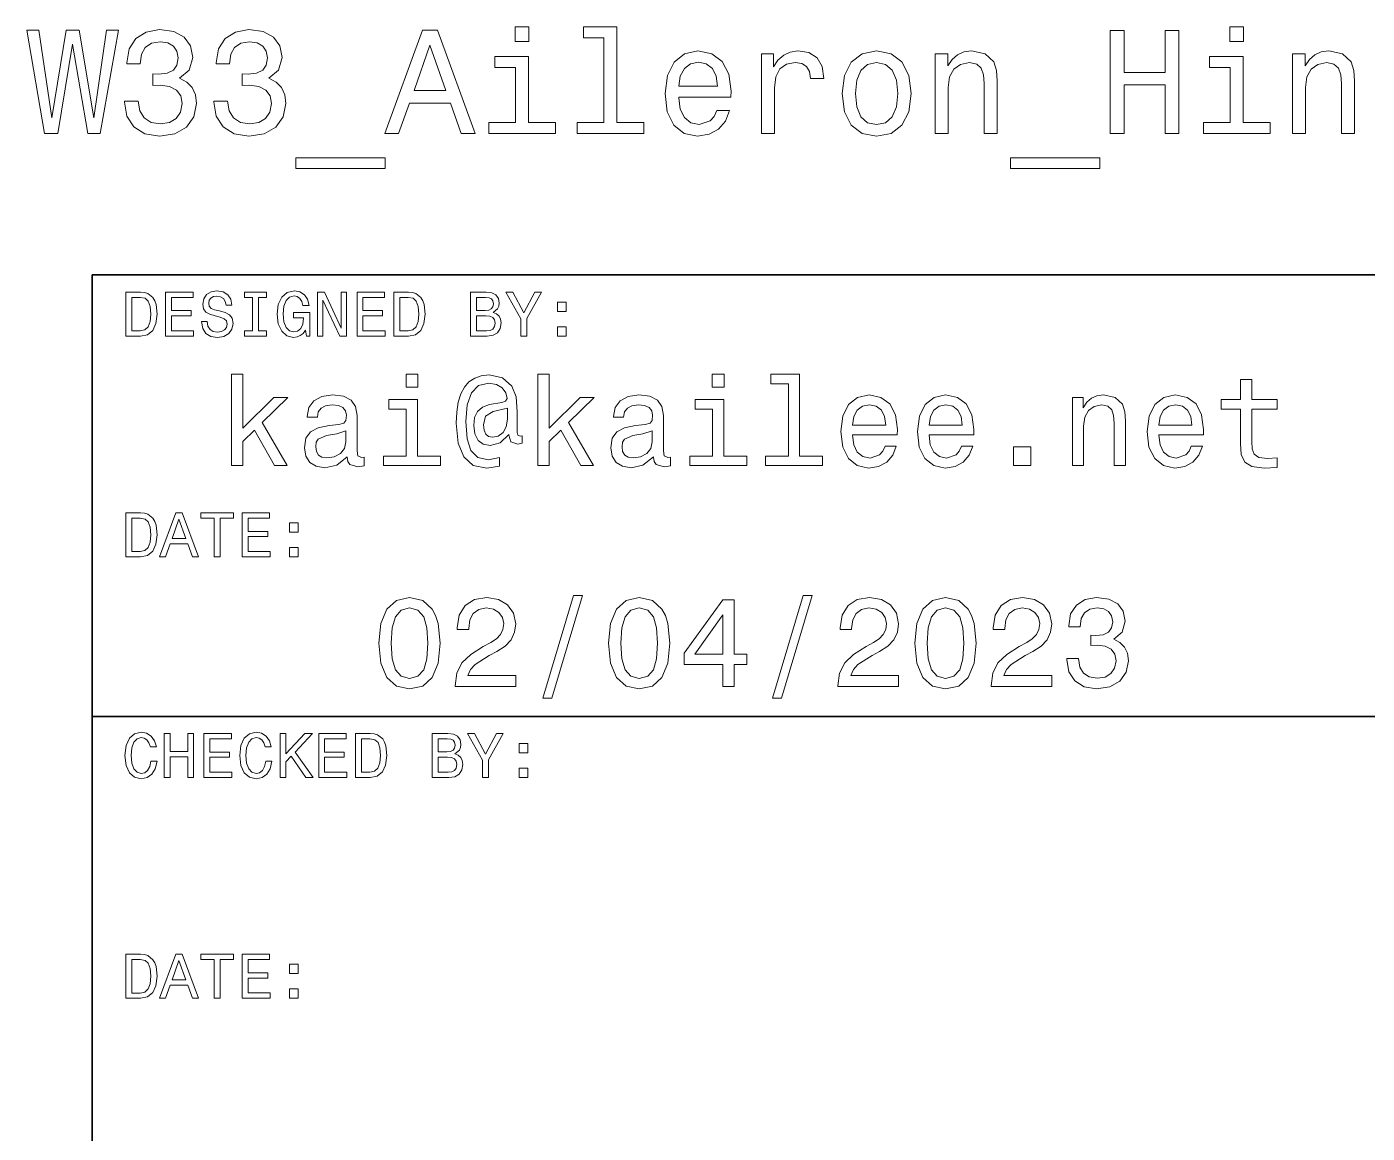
# Model space of a CAD drawing. Extents: x 0 to 1000, y 0 to 400.
# Drawn here: x 787.78 to 833.33, y 50.83 to 88.43 of the extents above; entities that cross this region are included whole.
import ezdxf

# ---------------------------------------------------------------- set-up
doc = ezdxf.new("R2010")
doc.units = 0

msp = doc.modelspace()

# ---------------------------------------------------------------- linework, layer by layer
at = {"color": 7, "lineweight": 35}
for p, q in [((790, 20), (790, 80)), ((790, 80), (980, 80)), ((790, 65), (835, 65))]:
    msp.add_line(p, q, dxfattribs=at)
at = {"color": 7, "lineweight": 13}
for points in [[(804.846741, 88.43367), (804.377747, 88.43367), (804.377747, 87.929344), (804.846741, 87.929344)], [(807.393555, 88.060471), (807.393555, 85.185829), (806.480713, 85.185829), (806.480713, 84.81263), (808.745178, 84.81263), (808.745178, 85.185829), (807.837402, 85.185829), (807.837402, 88.43367), (806.697632, 88.43367), (806.697632, 88.060471)], [(829.134888, 88.43367), (828.665894, 88.43367), (828.665894, 87.929344), (829.134888, 87.929344)], [(788.38562, 84.81263), (788.829468, 84.81263), (789.33374, 87.848656), (789.85321, 84.81263), (790.276855, 84.81263), (790.892151, 88.317673), (790.488647, 88.317673), (790.054932, 85.337128), (789.555664, 88.317673), (789.116882, 88.317673), (788.627747, 85.337128), (788.19397, 88.317673), (787.780457, 88.317673)], [(791.103943, 85.912056), (791.103943, 85.876747), (791.184631, 85.392601), (791.421692, 85.029488), (791.794861, 84.797501), (792.289124, 84.711761), (792.813599, 84.797501), (793.20697, 85.019402), (793.459106, 85.372429), (793.549927, 85.826317), (793.509583, 86.123871), (793.398621, 86.365944), (793.217041, 86.552544), (792.974976, 86.688713), (793.302795, 86.961044), (793.418762, 87.39476), (793.34314, 87.788132), (793.126282, 88.085686), (792.773254, 88.272285), (792.289124, 88.337845), (791.835205, 88.257156), (791.487244, 88.035255), (791.260254, 87.682228), (791.184631, 87.213203), (791.184631, 87.177902), (791.633484, 87.177902), (791.673828, 87.500671), (791.804932, 87.732658), (792.016785, 87.873871), (792.314331, 87.924301), (792.576538, 87.883957), (792.768188, 87.778046), (792.884216, 87.606575), (792.929565, 87.374588), (792.884216, 87.127472), (792.763184, 86.961044), (792.551331, 86.860184), (792.263855, 86.829918), (792.0672, 86.834961), (792.0672, 86.436546), (792.314331, 86.446632), (792.632019, 86.401245), (792.86908, 86.280212), (793.010254, 86.083527), (793.06073, 85.826317), (793.005249, 85.533813), (792.859009, 85.316956), (792.627014, 85.180786), (792.319336, 85.135399), (792.001648, 85.185829), (791.769653, 85.337128), (791.623413, 85.579201), (791.567932, 85.912056)], [(794.139954, 85.912056), (794.139954, 85.876747), (794.220642, 85.392601), (794.457703, 85.029488), (794.830872, 84.797501), (795.325134, 84.711761), (795.849609, 84.797501), (796.242981, 85.019402), (796.495178, 85.372429), (796.585938, 85.826317), (796.545593, 86.123871), (796.434631, 86.365944), (796.253052, 86.552544), (796.010986, 86.688713), (796.338806, 86.961044), (796.454834, 87.39476), (796.37915, 87.788132), (796.162292, 88.085686), (795.809265, 88.272285), (795.325134, 88.337845), (794.871216, 88.257156), (794.523254, 88.035255), (794.296326, 87.682228), (794.220642, 87.213203), (794.220642, 87.177902), (794.669495, 87.177902), (794.709839, 87.500671), (794.841003, 87.732658), (795.052795, 87.873871), (795.350342, 87.924301), (795.61261, 87.883957), (795.80426, 87.778046), (795.920227, 87.606575), (795.965637, 87.374588), (795.920227, 87.127472), (795.799194, 86.961044), (795.587402, 86.860184), (795.299927, 86.829918), (795.10321, 86.834961), (795.10321, 86.436546), (795.350342, 86.446632), (795.668091, 86.401245), (795.90509, 86.280212), (796.046326, 86.083527), (796.096741, 85.826317), (796.04126, 85.533813), (795.89502, 85.316956), (795.663025, 85.180786), (795.355408, 85.135399), (795.037659, 85.185829), (794.805664, 85.337128), (794.659424, 85.579201), (794.603943, 85.912056)], [(799.949768, 84.81263), (800.413757, 84.81263), (800.781921, 85.841446), (802.178894, 85.841446), (802.546997, 84.81263), (803.021118, 84.81263), (801.740112, 88.317673), (801.225708, 88.317673)], [(824.601074, 84.81263), (825.070068, 84.81263), (825.070068, 86.456718), (826.472107, 86.456718), (826.472107, 84.81263), (826.936096, 84.81263), (826.936096, 88.31263), (826.472107, 88.31263), (826.472107, 86.885399), (825.070068, 86.885399), (825.070068, 88.31263), (824.601074, 88.31263)], [(800.943298, 86.270126), (801.48291, 87.813347), (802.022522, 86.270126)], [(809.935364, 86.038132), (811.710571, 86.038132), (811.715637, 86.244904), (811.634949, 86.824875), (811.413025, 87.258598), (811.059998, 87.520844), (810.591003, 87.616661), (810.132019, 87.5158), (809.778992, 87.233376), (809.552063, 86.774445), (809.471375, 86.169258), (809.546997, 85.548943), (809.773987, 85.095047), (810.121948, 84.81263), (810.575867, 84.716812), (810.969238, 84.782372), (811.291992, 84.953842), (811.528992, 85.226173), (811.665161, 85.589287), (811.22644, 85.589287), (811.13562, 85.387558), (811.004517, 85.236259), (810.631348, 85.115227), (810.343872, 85.1707), (810.127014, 85.347214), (809.985779, 85.634674), (809.935364, 86.023003)], [(812.749451, 84.81263), (813.193298, 84.81263), (813.193298, 86.360901), (813.238647, 86.7341), (813.374817, 87.001389), (813.596741, 87.162773), (813.894287, 87.218246), (814.116211, 87.182945), (814.282593, 87.082085), (814.383484, 86.910614), (814.418762, 86.678627), (814.867615, 86.678627), (814.807129, 87.087128), (814.640686, 87.379631), (814.363281, 87.556145), (813.985046, 87.616661), (813.727844, 87.576317), (813.505981, 87.475456), (813.309265, 87.303986), (813.152954, 87.071999), (813.152954, 87.520844), (812.749451, 87.520844)], [(815.487976, 86.164215), (815.568665, 85.548943), (815.800659, 85.095047), (816.168762, 84.81263), (816.663025, 84.716812), (817.152222, 84.81263), (817.520386, 85.090004), (817.75238, 85.5439), (817.838074, 86.164215), (817.75238, 86.779488), (817.520386, 87.238419), (817.152222, 87.5158), (816.663025, 87.616661), (816.168762, 87.5158), (815.800659, 87.233376), (815.568665, 86.779488)], [(818.65509, 84.81263), (819.098877, 84.81263), (819.098877, 86.37603), (819.144287, 86.7341), (819.290527, 86.996346), (819.517456, 87.15773), (819.820068, 87.218246), (820.062134, 87.167816), (820.21344, 87.031647), (820.289124, 86.804703), (820.314331, 86.502113), (820.314331, 84.81263), (820.758118, 84.81263), (820.758118, 86.592888), (820.737915, 86.950958), (820.647156, 87.248512), (820.349609, 87.520844), (819.88562, 87.616661), (819.628418, 87.58136), (819.41156, 87.485542), (819.224976, 87.324158), (819.078735, 87.1073), (819.078735, 87.520844), (818.65509, 87.520844)], [(830.799194, 84.81263), (831.242981, 84.81263), (831.242981, 86.37603), (831.288391, 86.7341), (831.434631, 86.996346), (831.66156, 87.15773), (831.964172, 87.218246), (832.206238, 87.167816), (832.357544, 87.031647), (832.433167, 86.804703), (832.458374, 86.502113), (832.458374, 84.81263), (832.902222, 84.81263), (832.902222, 86.592888), (832.882019, 86.950958), (832.79126, 87.248512), (832.493713, 87.520844), (832.029724, 87.616661), (831.772522, 87.58136), (831.555664, 87.485542), (831.36908, 87.324158), (831.222839, 87.1073), (831.222839, 87.520844), (830.799194, 87.520844)], [(804.831604, 85.185829), (804.831604, 87.430061), (803.691833, 87.430061), (803.691833, 87.051826), (804.387817, 87.051826), (804.387817, 85.185829), (803.480042, 85.185829), (803.480042, 84.81263), (805.749451, 84.81263), (805.749451, 85.185829)], [(809.935364, 86.411331), (809.990845, 86.759315), (810.127014, 87.016518), (810.33374, 87.172859), (810.606079, 87.228333), (810.873413, 87.172859), (811.080139, 87.016518), (811.206238, 86.759315), (811.251648, 86.411331)], [(815.941833, 86.169258), (815.987244, 86.623146), (816.128418, 86.950958), (816.355408, 87.152687), (816.663025, 87.223289), (816.965637, 87.152687), (817.192566, 86.956001), (817.33374, 86.623146), (817.384216, 86.169258), (817.33374, 85.710327), (817.192566, 85.377472), (816.965637, 85.175743), (816.663025, 85.110184), (816.355408, 85.175743), (816.128418, 85.377472), (815.987244, 85.710327)], [(829.119812, 85.185829), (829.119812, 87.430061), (827.980042, 87.430061), (827.980042, 87.051826), (828.675964, 87.051826), (828.675964, 85.185829), (827.768188, 85.185829), (827.768188, 84.81263), (830.037659, 84.81263), (830.037659, 85.185829)], [(796.928894, 83.975456), (796.928894, 83.622429), (799.964905, 83.622429), (799.964905, 83.975456)], [(821.217041, 83.975456), (821.217041, 83.622429), (824.253052, 83.622429), (824.253052, 83.975456)], [(791.648438, 79.418587), (791.149109, 79.418587), (791.149109, 77.918587), (791.648438, 77.918587), (791.884033, 77.966141), (792.059082, 78.110947), (792.167175, 78.346542), (792.206055, 78.668587), (792.171448, 78.997116), (792.128235, 79.126801), (792.067749, 79.230545), (791.892639, 79.371033), (791.778076, 79.405617)], [(792.497864, 77.918587), (793.448853, 77.918587), (793.448853, 78.100143), (792.696716, 78.100143), (792.696716, 78.60807), (793.366699, 78.60807), (793.366699, 78.78746), (792.696716, 78.78746), (792.696716, 79.23703), (793.43158, 79.23703), (793.43158, 79.418587), (792.497864, 79.418587)], [(793.911377, 78.413544), (793.714722, 78.413544), (793.757935, 78.184441), (793.865967, 78.015846), (794.03241, 77.914261), (794.257202, 77.877518), (794.479797, 77.912102), (794.64624, 78.007202), (794.752136, 78.156342), (794.791077, 78.353027), (794.758667, 78.530258), (794.667847, 78.644814), (794.520874, 78.720459), (794.324219, 78.776657), (794.15564, 78.817719), (794.04541, 78.865273), (793.982727, 78.934441), (793.963257, 79.042503), (793.982727, 79.139771), (794.038879, 79.213257), (794.125366, 79.26297), (794.244263, 79.280258), (794.365295, 79.258644), (794.460388, 79.200287), (794.523071, 79.103027), (794.553345, 78.971184), (794.75, 78.971184), (794.75, 78.975502), (794.715393, 79.178673), (794.613831, 79.329971), (794.453918, 79.425072), (794.237732, 79.457489), (794.043213, 79.425072), (793.891907, 79.33429), (793.794678, 79.193802), (793.760071, 79.012245), (793.788208, 78.850143), (793.8703, 78.739914), (794, 78.666428), (794.177246, 78.610229), (794.352295, 78.560516), (794.484131, 78.51297), (794.564148, 78.443802), (794.592224, 78.331413), (794.566284, 78.216858), (794.499268, 78.130402), (794.397705, 78.07637), (794.265869, 78.059074), (794.118896, 78.082855), (794.00647, 78.152016), (793.935181, 78.264404)], [(795.45459, 78.100143), (795.177979, 78.100143), (795.177979, 77.918587), (795.930115, 77.918587), (795.930115, 78.100143), (795.653442, 78.100143), (795.653442, 79.23703), (795.930115, 79.23703), (795.930115, 79.418587), (795.177979, 79.418587), (795.177979, 79.23703), (795.45459, 79.23703)], [(797.250732, 78.119598), (797.287476, 77.918587), (797.395508, 77.918587), (797.395508, 78.729103), (796.848694, 78.729103), (796.848694, 78.545387), (797.185852, 78.545387), (797.185852, 78.532417), (797.159912, 78.333572), (797.090759, 78.1866), (796.984863, 78.093658), (796.853027, 78.0634), (796.706055, 78.102303), (796.591492, 78.219017), (796.518005, 78.411385), (796.492065, 78.675072), (796.515869, 78.9366), (796.589355, 79.12896), (796.706055, 79.245674), (796.863831, 79.286743), (796.971924, 79.265129), (797.060547, 79.204613), (797.125366, 79.103027), (797.162109, 78.966858), (797.376099, 78.966858), (797.319885, 79.174347), (797.213989, 79.329971), (797.064819, 79.425072), (796.876831, 79.459656), (796.630432, 79.405617), (796.444519, 79.247841), (796.325623, 78.999275), (796.284607, 78.668587), (796.325623, 78.335732), (796.444519, 78.087173), (796.619568, 77.92939), (796.840088, 77.877518), (796.963257, 77.894814), (797.073486, 77.938042), (797.168579, 78.013687)], [(797.663574, 77.918587), (797.842957, 77.918587), (797.842957, 79.148415), (798.417847, 77.918587), (798.649109, 77.918587), (798.649109, 79.418587), (798.46759, 79.418587), (798.46759, 78.188759), (797.899109, 79.418587), (797.663574, 79.418587)], [(799.003601, 77.918587), (799.95459, 77.918587), (799.95459, 78.100143), (799.202454, 78.100143), (799.202454, 78.60807), (799.872498, 78.60807), (799.872498, 78.78746), (799.202454, 78.78746), (799.202454, 79.23703), (799.937317, 79.23703), (799.937317, 79.418587), (799.003601, 79.418587)], [(800.75647, 79.418587), (800.257202, 79.418587), (800.257202, 77.918587), (800.75647, 77.918587), (800.992065, 77.966141), (801.167175, 78.110947), (801.275208, 78.346542), (801.314148, 78.668587), (801.279541, 78.997116), (801.236328, 79.126801), (801.175781, 79.230545), (801.000732, 79.371033), (800.886169, 79.405617)], [(803.631104, 78.729103), (803.78241, 78.854469), (803.82135, 78.938759), (803.83429, 79.042503), (803.806213, 79.204613), (803.721924, 79.321327), (803.585754, 79.392647), (803.395508, 79.418587), (802.861694, 79.418587), (802.861694, 77.918587), (803.425781, 77.918587), (803.626831, 77.948845), (803.77594, 78.03746), (803.868896, 78.177956), (803.901306, 78.368156), (803.881836, 78.495674), (803.829956, 78.601585), (803.745667, 78.67939)], [(804.774475, 77.918587), (804.774475, 78.525932), (805.267273, 79.420746), (805.04248, 79.420746), (804.672913, 78.709656), (804.299011, 79.420746), (804.059082, 79.420746), (804.573486, 78.51297), (804.573486, 77.918587)], [(791.633301, 79.239189), (791.797546, 79.206772), (791.909912, 79.107346), (791.976929, 78.930115), (791.998535, 78.668587), (791.974792, 78.415703), (791.907776, 78.238472), (791.793213, 78.132561), (791.633301, 78.097984), (791.350159, 78.097984), (791.350159, 79.239189)], [(800.741333, 79.239189), (800.90564, 79.206772), (801.018005, 79.107346), (801.085022, 78.930115), (801.106628, 78.668587), (801.082825, 78.415703), (801.015869, 78.238472), (800.901306, 78.132561), (800.741333, 78.097984), (800.458191, 78.097984), (800.458191, 79.239189)], [(803.354492, 78.796112), (803.060547, 78.796112), (803.060547, 79.239189), (803.371765, 79.239189), (803.488464, 79.226227), (803.570618, 79.187317), (803.6203, 79.120316), (803.637634, 79.020889), (803.618164, 78.921471), (803.566284, 78.852303), (803.477661, 78.809074)], [(805.814148, 78.757202), (806.112366, 78.757202), (806.112366, 79.079247), (805.814148, 79.079247)], [(803.402039, 78.097984), (803.060547, 78.097984), (803.060547, 78.614555), (803.382568, 78.614555), (803.518738, 78.599426), (803.615967, 78.554031), (803.674377, 78.476227), (803.693787, 78.363831), (803.674377, 78.244957), (803.6203, 78.162827), (803.529541, 78.113113)], [(805.814148, 77.918587), (806.112366, 77.918587), (806.112366, 78.240631), (805.814148, 78.240631)], [(794.742065, 73.520172), (795.122498, 73.520172), (795.122498, 74.337173), (795.520203, 74.721901), (796.203186, 73.520172), (796.631165, 73.520172), (795.779541, 74.985588), (796.652771, 75.841499), (796.172913, 75.841499), (795.122498, 74.795387), (795.122498, 76.623917), (794.742065, 76.623917)], [(801.070618, 76.623917), (800.668579, 76.623917), (800.668579, 76.191643), (801.070618, 76.191643)], [(804.619629, 74.285301), (804.619629, 74.536026), (804.550415, 74.523056), (804.468323, 74.553314), (804.442383, 74.644089), (804.442383, 75.353027), (804.407776, 75.854469), (804.26947, 76.226227), (803.945251, 76.502884), (803.491394, 76.602303), (803.227661, 76.57637), (803.002869, 76.498558), (802.80835, 76.368874), (802.652771, 76.187317), (802.531738, 75.958214), (802.445251, 75.677231), (802.393372, 75.340057), (802.376099, 74.959656), (802.436584, 74.289627), (802.631165, 73.814117), (802.955322, 73.528816), (803.417908, 73.438042), (803.841492, 73.507202), (803.841492, 73.792503), (803.469727, 73.723343), (803.110962, 73.796829), (802.87323, 74.034584), (802.74353, 74.4366), (802.704651, 75.020172), (802.747864, 75.590775), (802.894836, 75.997116), (803.132568, 76.243515), (803.478394, 76.325645), (803.742065, 76.278099), (803.936584, 76.165703), (804.057678, 75.997116), (804.100891, 75.802589), (804.053345, 75.707489), (803.923645, 75.664261), (803.5, 75.599426), (803.266602, 75.504318), (803.098022, 75.357346), (802.998596, 75.154175), (802.968323, 74.886169), (803.007202, 74.596542), (803.115295, 74.380402), (803.292542, 74.246399), (803.52594, 74.203171), (803.867432, 74.293945), (804.157104, 74.579247), (804.157104, 74.553314), (804.226257, 74.324203), (804.463989, 74.255043)], [(805.151306, 73.520172), (805.531738, 73.520172), (805.531738, 74.337173), (805.929382, 74.721901), (806.612427, 73.520172), (807.040344, 73.520172), (806.188782, 74.985588), (807.061951, 75.841499), (806.582153, 75.841499), (805.531738, 74.795387), (805.531738, 76.623917), (805.151306, 76.623917)], [(811.479858, 76.623917), (811.07782, 76.623917), (811.07782, 76.191643), (811.479858, 76.191643)], [(813.662842, 76.304031), (813.662842, 73.840057), (812.880432, 73.840057), (812.880432, 73.520172), (814.82135, 73.520172), (814.82135, 73.840057), (814.043213, 73.840057), (814.043213, 76.623917), (813.066284, 76.623917), (813.066284, 76.304031)], [(829.030273, 75.439484), (829.030273, 74.276657), (829.056213, 73.900574), (829.177246, 73.641212), (829.419312, 73.489914), (829.829956, 73.438042), (830.279541, 73.459656), (830.279541, 73.788185), (829.95105, 73.762245), (829.652771, 73.796829), (829.492798, 73.9049), (829.423645, 74.086456), (829.410706, 74.341499), (829.410706, 75.439484), (830.279541, 75.439484), (830.279541, 75.763687), (829.410706, 75.763687), (829.410706, 76.44236), (829.030273, 76.44236), (829.030273, 75.763687), (828.37323, 75.763687), (828.37323, 75.439484)], [(798.671509, 73.822769), (798.671509, 73.809799), (798.693115, 73.662827), (798.757935, 73.559074), (799.030273, 73.476944), (799.242065, 73.511528), (799.242065, 73.805473), (799.151306, 73.792503), (799.030273, 73.848701), (799.008667, 74.021614), (799.008667, 75.223343), (798.956787, 75.530258), (798.805481, 75.746399), (798.541809, 75.876083), (798.170044, 75.92363), (797.806946, 75.871758), (797.53894, 75.724785), (797.3703, 75.495674), (797.314148, 75.193085), (797.314148, 75.167145), (797.65564, 75.167145), (797.685913, 75.348701), (797.781006, 75.478386), (797.936584, 75.556198), (798.157043, 75.586456), (798.368896, 75.564842), (798.520203, 75.5), (798.610962, 75.387604), (798.641235, 75.231987), (798.623962, 75.05043), (798.554749, 74.959656), (798.381836, 74.916428), (798.057678, 74.881844), (797.685913, 74.804031), (797.42218, 74.665703), (797.266602, 74.44957), (797.219055, 74.129684), (797.262268, 73.844383), (797.39624, 73.632561), (797.612427, 73.498558), (797.910706, 73.451012), (798.312683, 73.541786)], [(801.057678, 73.840057), (801.057678, 75.763687), (800.080688, 75.763687), (800.080688, 75.439484), (800.677246, 75.439484), (800.677246, 73.840057), (799.89917, 73.840057), (799.89917, 73.520172), (801.844421, 73.520172), (801.844421, 73.840057)], [(809.080688, 73.822769), (809.080688, 73.809799), (809.102295, 73.662827), (809.167175, 73.559074), (809.439514, 73.476944), (809.651306, 73.511528), (809.651306, 73.805473), (809.560547, 73.792503), (809.439514, 73.848701), (809.417908, 74.021614), (809.417908, 75.223343), (809.366028, 75.530258), (809.214722, 75.746399), (808.95105, 75.876083), (808.579285, 75.92363), (808.216125, 75.871758), (807.94812, 75.724785), (807.779541, 75.495674), (807.723328, 75.193085), (807.723328, 75.167145), (808.06488, 75.167145), (808.095093, 75.348701), (808.190186, 75.478386), (808.345825, 75.556198), (808.566284, 75.586456), (808.778137, 75.564842), (808.929382, 75.5), (809.020203, 75.387604), (809.050415, 75.231987), (809.033142, 75.05043), (808.963989, 74.959656), (808.791077, 74.916428), (808.466858, 74.881844), (808.095093, 74.804031), (807.831421, 74.665703), (807.675781, 74.44957), (807.628235, 74.129684), (807.671509, 73.844383), (807.805481, 73.632561), (808.021606, 73.498558), (808.319885, 73.451012), (808.721924, 73.541786)], [(811.466858, 73.840057), (811.466858, 75.763687), (810.489929, 75.763687), (810.489929, 75.439484), (811.086487, 75.439484), (811.086487, 73.840057), (810.30835, 73.840057), (810.30835, 73.520172), (812.253601, 73.520172), (812.253601, 73.840057)], [(815.841492, 74.570602), (817.363098, 74.570602), (817.367432, 74.747841), (817.298279, 75.244957), (817.108093, 75.616714), (816.805481, 75.841499), (816.403442, 75.92363), (816.010132, 75.837173), (815.70752, 75.5951), (815.513, 75.201729), (815.443848, 74.682999), (815.508667, 74.151299), (815.703186, 73.762245), (816.001465, 73.520172), (816.390503, 73.438042), (816.727661, 73.494232), (817.004333, 73.641212), (817.20752, 73.874641), (817.324219, 74.185875), (816.94812, 74.185875), (816.870361, 74.01297), (816.757935, 73.883286), (816.438049, 73.779541), (816.19165, 73.827087), (816.005798, 73.978386), (815.884766, 74.224785), (815.841492, 74.557632)], [(818.443848, 74.570602), (819.965454, 74.570602), (819.969727, 74.747841), (819.900574, 75.244957), (819.710388, 75.616714), (819.407776, 75.841499), (819.005798, 75.92363), (818.612427, 75.837173), (818.309814, 75.5951), (818.115295, 75.201729), (818.046143, 74.682999), (818.110962, 74.151299), (818.305481, 73.762245), (818.60376, 73.520172), (818.992798, 73.438042), (819.329956, 73.494232), (819.606628, 73.641212), (819.809814, 73.874641), (819.926514, 74.185875), (819.550476, 74.185875), (819.472656, 74.01297), (819.360229, 73.883286), (819.040344, 73.779541), (818.793945, 73.827087), (818.608093, 73.978386), (818.487061, 74.224785), (818.443848, 74.557632)], [(823.315552, 73.520172), (823.695984, 73.520172), (823.695984, 74.860229), (823.734863, 75.167145), (823.860229, 75.39193), (824.054749, 75.530258), (824.314148, 75.58213), (824.521606, 75.538902), (824.651306, 75.422188), (824.716187, 75.227661), (824.737793, 74.9683), (824.737793, 73.520172), (825.118164, 73.520172), (825.118164, 75.046112), (825.100891, 75.353027), (825.023071, 75.60807), (824.768005, 75.841499), (824.370361, 75.92363), (824.149902, 75.893372), (823.963989, 75.811241), (823.804077, 75.672913), (823.678711, 75.48703), (823.678711, 75.841499), (823.315552, 75.841499)], [(826.250732, 74.570602), (827.772339, 74.570602), (827.776672, 74.747841), (827.70752, 75.244957), (827.517334, 75.616714), (827.214722, 75.841499), (826.812683, 75.92363), (826.419312, 75.837173), (826.11676, 75.5951), (825.92218, 75.201729), (825.853027, 74.682999), (825.917908, 74.151299), (826.112427, 73.762245), (826.410706, 73.520172), (826.799744, 73.438042), (827.136902, 73.494232), (827.413574, 73.641212), (827.61676, 73.874641), (827.733459, 74.185875), (827.357361, 74.185875), (827.279541, 74.01297), (827.167175, 73.883286), (826.84729, 73.779541), (826.600891, 73.827087), (826.414978, 73.978386), (826.293945, 74.224785), (826.250732, 74.557632)], [(804.118164, 75.102303), (804.074951, 74.83429), (803.966858, 74.644089), (803.802612, 74.527374), (803.608093, 74.492798), (803.47406, 74.514412), (803.378967, 74.592216), (803.318481, 74.721901), (803.301147, 74.903458), (803.374634, 75.201729), (803.625366, 75.357346), (804.118164, 75.478386)], [(815.841492, 74.890488), (815.889038, 75.188759), (816.005798, 75.409218), (816.182983, 75.543228), (816.416443, 75.590775), (816.645569, 75.543228), (816.822754, 75.409218), (816.930847, 75.188759), (816.969727, 74.890488)], [(818.443848, 74.890488), (818.491394, 75.188759), (818.608093, 75.409218), (818.785339, 75.543228), (819.018738, 75.590775), (819.247864, 75.543228), (819.42511, 75.409218), (819.533142, 75.188759), (819.572083, 74.890488)], [(826.250732, 74.890488), (826.298279, 75.188759), (826.414978, 75.409218), (826.592224, 75.543228), (826.825684, 75.590775), (827.054749, 75.543228), (827.231995, 75.409218), (827.340088, 75.188759), (827.378967, 74.890488)], [(798.628235, 74.332855), (798.576355, 74.10807), (798.438049, 73.935158), (798.230591, 73.822769), (797.975525, 73.783859), (797.811279, 73.805473), (797.694519, 73.874641), (797.621033, 73.995674), (797.599426, 74.164261), (797.616699, 74.315559), (797.685913, 74.42363), (797.962524, 74.54467), (798.312683, 74.596542), (798.628235, 74.700287)], [(809.037476, 74.332855), (808.985596, 74.10807), (808.84729, 73.935158), (808.639771, 73.822769), (808.384766, 73.783859), (808.220459, 73.805473), (808.10376, 73.874641), (808.030273, 73.995674), (808.008667, 74.164261), (808.02594, 74.315559), (808.095093, 74.42363), (808.371765, 74.54467), (808.721924, 74.596542), (809.037476, 74.700287)], [(821.309814, 73.520172), (821.906372, 73.520172), (821.906372, 74.164261), (821.309814, 74.164261)], [(791.648438, 71.918587), (791.149109, 71.918587), (791.149109, 70.418587), (791.648438, 70.418587), (791.884033, 70.466141), (792.059082, 70.610947), (792.167175, 70.846542), (792.206055, 71.168587), (792.171448, 71.497116), (792.128235, 71.626801), (792.067749, 71.730545), (791.892639, 71.871033), (791.778076, 71.905617)], [(791.633301, 71.739189), (791.797546, 71.706772), (791.909912, 71.607346), (791.976929, 71.430115), (791.998535, 71.168587), (791.974792, 70.915703), (791.907776, 70.738472), (791.793213, 70.632561), (791.633301, 70.597984), (791.350159, 70.597984), (791.350159, 71.739189)], [(792.294678, 70.418587), (792.49353, 70.418587), (792.651306, 70.859512), (793.25, 70.859512), (793.407776, 70.418587), (793.610962, 70.418587), (793.061951, 71.920746), (792.841492, 71.920746)], [(792.720459, 71.043228), (792.951721, 71.704613), (793.182983, 71.043228)], [(794.153442, 70.418587), (794.352295, 70.418587), (794.352295, 71.73703), (794.806213, 71.73703), (794.806213, 71.918587), (793.697388, 71.918587), (793.697388, 71.73703), (794.153442, 71.73703)], [(795.100159, 70.418587), (796.051147, 70.418587), (796.051147, 70.600143), (795.299011, 70.600143), (795.299011, 71.10807), (795.968994, 71.10807), (795.968994, 71.28746), (795.299011, 71.28746), (795.299011, 71.73703), (796.033875, 71.73703), (796.033875, 71.918587), (795.100159, 71.918587)], [(796.706055, 71.257202), (797.004333, 71.257202), (797.004333, 71.579247), (796.706055, 71.579247)], [(796.706055, 70.418587), (797.004333, 70.418587), (797.004333, 70.740631), (796.706055, 70.740631)], [(799.747803, 67.485588), (799.812683, 66.806915), (800.015869, 66.322769), (800.340027, 66.028816), (800.789612, 65.933716), (801.234863, 66.028816), (801.559082, 66.322769), (801.757935, 66.806915), (801.827087, 67.485588), (801.757935, 68.159943), (801.675781, 68.427956), (801.559082, 68.648415), (801.234863, 68.94236), (800.789612, 69.041786), (800.340027, 68.94236), (800.015869, 68.644089), (799.812683, 68.159943)], [(802.337158, 66.020172), (804.399109, 66.020172), (804.399109, 66.39193), (802.76947, 66.39193), (802.860229, 66.5951), (803.015869, 66.763687), (803.495667, 67.070602), (803.750732, 67.200287), (804.036011, 67.386169), (804.239197, 67.602303), (804.355896, 67.857346), (804.399109, 68.146973), (804.325623, 68.510086), (804.122498, 68.795387), (803.811218, 68.976944), (803.409241, 69.041786), (802.994202, 68.9683), (802.67865, 68.765129), (802.475525, 68.440918), (802.406311, 68.01297), (802.406311, 67.952446), (802.799683, 67.952446), (802.799683, 67.98703), (802.838623, 68.280975), (802.955322, 68.497116), (803.141174, 68.635445), (803.387573, 68.682999), (803.638306, 68.639771), (803.824219, 68.5317), (803.945251, 68.363113), (803.988464, 68.151299), (803.958191, 67.952446), (803.876099, 67.783859), (803.737732, 67.636887), (803.547546, 67.507202), (803.29248, 67.368874), (802.868896, 67.100861), (802.570618, 66.815559), (802.393372, 66.469742), (802.337158, 66.033142)], [(805.319885, 65.618156), (805.618164, 65.618156), (806.664246, 69.102303), (806.361694, 69.102303)], [(807.554749, 67.485588), (807.619568, 66.806915), (807.822754, 66.322769), (808.146973, 66.028816), (808.596558, 65.933716), (809.041809, 66.028816), (809.365967, 66.322769), (809.564819, 66.806915), (809.633972, 67.485588), (809.564819, 68.159943), (809.482727, 68.427956), (809.365967, 68.648415), (809.041809, 68.94236), (808.596558, 69.041786), (808.146973, 68.94236), (807.822754, 68.644089), (807.619568, 68.159943)], [(811.436584, 66.020172), (811.825623, 66.020172), (811.825623, 66.763687), (812.253601, 66.763687), (812.253601, 67.109512), (811.825623, 67.109512), (811.825623, 68.95533), (811.432251, 68.95533), (810.118164, 67.144089), (810.118164, 66.763687), (811.436584, 66.763687)], [(813.12677, 65.618156), (813.425049, 65.618156), (814.471191, 69.102303), (814.168579, 69.102303)], [(815.348694, 66.020172), (817.410645, 66.020172), (817.410645, 66.39193), (815.780945, 66.39193), (815.871765, 66.5951), (816.027344, 66.763687), (816.507202, 67.070602), (816.762268, 67.200287), (817.047546, 67.386169), (817.250732, 67.602303), (817.367432, 67.857346), (817.410645, 68.146973), (817.337158, 68.510086), (817.133972, 68.795387), (816.822754, 68.976944), (816.420715, 69.041786), (816.005737, 68.9683), (815.690186, 68.765129), (815.487, 68.440918), (815.417847, 68.01297), (815.417847, 67.952446), (815.811218, 67.952446), (815.811218, 67.98703), (815.850159, 68.280975), (815.966858, 68.497116), (816.15271, 68.635445), (816.399109, 68.682999), (816.649841, 68.639771), (816.835754, 68.5317), (816.956787, 68.363113), (817, 68.151299), (816.969727, 67.952446), (816.887573, 67.783859), (816.749268, 67.636887), (816.559082, 67.507202), (816.304016, 67.368874), (815.880371, 67.100861), (815.582153, 66.815559), (815.404907, 66.469742), (815.348694, 66.033142)], [(817.963989, 67.485588), (818.028809, 66.806915), (818.231995, 66.322769), (818.556213, 66.028816), (819.005737, 65.933716), (819.450989, 66.028816), (819.775208, 66.322769), (819.97406, 66.806915), (820.043213, 67.485588), (819.97406, 68.159943), (819.891907, 68.427956), (819.775208, 68.648415), (819.450989, 68.94236), (819.005737, 69.041786), (818.556213, 68.94236), (818.231995, 68.644089), (818.028809, 68.159943)], [(820.553284, 66.020172), (822.615295, 66.020172), (822.615295, 66.39193), (820.985596, 66.39193), (821.076355, 66.5951), (821.231995, 66.763687), (821.711792, 67.070602), (821.966858, 67.200287), (822.252136, 67.386169), (822.455322, 67.602303), (822.572021, 67.857346), (822.615295, 68.146973), (822.541809, 68.510086), (822.338623, 68.795387), (822.027344, 68.976944), (821.625366, 69.041786), (821.210388, 68.9683), (820.894775, 68.765129), (820.69165, 68.440918), (820.622498, 68.01297), (820.622498, 67.952446), (821.015869, 67.952446), (821.015869, 67.98703), (821.054749, 68.280975), (821.171448, 68.497116), (821.357361, 68.635445), (821.60376, 68.682999), (821.854431, 68.639771), (822.040344, 68.5317), (822.161377, 68.363113), (822.20459, 68.151299), (822.174316, 67.952446), (822.092224, 67.783859), (821.953857, 67.636887), (821.763672, 67.507202), (821.508667, 67.368874), (821.085022, 67.100861), (820.786743, 66.815559), (820.609497, 66.469742), (820.553284, 66.033142)], [(823.121033, 66.962532), (823.121033, 66.932274), (823.190186, 66.517288), (823.393372, 66.206055), (823.713257, 66.007202), (824.136902, 65.933716), (824.586426, 66.007202), (824.923645, 66.197403), (825.139771, 66.5), (825.21759, 66.889046), (825.182983, 67.144089), (825.087891, 67.351585), (824.932251, 67.511528), (824.724792, 67.628242), (825.005737, 67.861671), (825.105164, 68.233429), (825.040344, 68.570602), (824.854492, 68.825645), (824.55188, 68.985588), (824.136902, 69.041786), (823.747803, 68.972626), (823.449585, 68.782417), (823.255066, 68.479828), (823.190186, 68.077812), (823.190186, 68.047546), (823.574951, 68.047546), (823.609497, 68.324203), (823.721924, 68.523056), (823.903442, 68.644089), (824.158508, 68.687317), (824.383301, 68.65274), (824.547546, 68.561958), (824.646973, 68.414986), (824.685852, 68.216141), (824.646973, 68.004318), (824.543213, 67.861671), (824.361694, 67.775215), (824.115295, 67.749275), (823.946655, 67.753601), (823.946655, 67.412102), (824.158508, 67.420746), (824.430847, 67.381844), (824.633972, 67.278099), (824.755066, 67.109512), (824.798279, 66.889046), (824.750732, 66.638329), (824.625366, 66.452446), (824.426514, 66.335732), (824.162842, 66.296829), (823.890503, 66.340057), (823.69165, 66.469742), (823.566284, 66.677231), (823.518738, 66.962532)], [(800.162842, 67.485588), (800.197388, 68.008644), (800.305481, 68.384727), (800.5, 68.605186), (800.789612, 68.682999), (801.07489, 68.605186), (801.26947, 68.384727), (801.377502, 68.008644), (801.412109, 67.485588), (801.377502, 66.958214), (801.26947, 66.58213), (801.07489, 66.361671), (800.789612, 66.288185), (800.5, 66.361671), (800.305481, 66.58213), (800.197388, 66.958214)], [(807.969727, 67.485588), (808.004333, 68.008644), (808.112366, 68.384727), (808.306885, 68.605186), (808.596558, 68.682999), (808.881836, 68.605186), (809.076355, 68.384727), (809.184448, 68.008644), (809.218994, 67.485588), (809.184448, 66.958214), (809.076355, 66.58213), (808.881836, 66.361671), (808.596558, 66.288185), (808.306885, 66.361671), (808.112366, 66.58213), (808.004333, 66.958214)], [(810.481262, 67.109512), (811.436584, 68.453888), (811.436584, 67.109512)], [(818.378967, 67.485588), (818.413513, 68.008644), (818.521606, 68.384727), (818.716125, 68.605186), (819.005737, 68.682999), (819.291077, 68.605186), (819.485596, 68.384727), (819.593628, 68.008644), (819.628235, 67.485588), (819.593628, 66.958214), (819.485596, 66.58213), (819.291077, 66.361671), (819.005737, 66.288185), (818.716125, 66.361671), (818.521606, 66.58213), (818.413513, 66.958214)], [(792.000732, 63.476223), (791.95752, 63.294666), (791.886169, 63.164986), (791.786743, 63.085014), (791.670044, 63.059078), (791.529541, 63.09798), (791.419312, 63.214695), (791.345825, 63.4049), (791.322021, 63.668587), (791.345825, 63.930115), (791.417175, 64.122475), (791.527405, 64.239189), (791.670044, 64.280258), (791.773804, 64.258644), (791.862366, 64.198128), (791.93158, 64.100861), (791.979126, 63.966858), (792.184448, 63.966858), (792.119568, 64.172188), (792.007202, 64.327812), (791.85376, 64.425072), (791.670044, 64.459656), (791.440918, 64.405617), (791.265869, 64.254318), (791.153442, 64.00576), (791.114563, 63.668587), (791.153442, 63.331409), (791.265869, 63.082851), (791.440918, 62.929394), (791.670044, 62.877522), (791.871033, 62.918587), (792.033142, 63.033138), (792.147705, 63.22118), (792.208191, 63.476223)], [(792.450317, 62.918587), (792.651306, 62.918587), (792.651306, 63.623199), (793.252136, 63.623199), (793.252136, 62.918587), (793.450989, 62.918587), (793.450989, 64.418587), (793.252136, 64.418587), (793.252136, 63.806915), (792.651306, 63.806915), (792.651306, 64.418587), (792.450317, 64.418587)], [(793.799011, 62.918587), (794.75, 62.918587), (794.75, 63.100143), (793.997864, 63.100143), (793.997864, 63.608067), (794.667847, 63.608067), (794.667847, 63.787464), (793.997864, 63.787464), (793.997864, 64.23703), (794.732727, 64.23703), (794.732727, 64.418587), (793.799011, 64.418587)], [(795.904175, 63.476223), (795.860962, 63.294666), (795.789612, 63.164986), (795.690186, 63.085014), (795.573486, 63.059078), (795.432983, 63.09798), (795.322754, 63.214695), (795.249268, 63.4049), (795.225525, 63.668587), (795.249268, 63.930115), (795.320618, 64.122475), (795.430847, 64.239189), (795.573486, 64.280258), (795.677246, 64.258644), (795.765869, 64.198128), (795.835022, 64.100861), (795.882568, 63.966858), (796.087891, 63.966858), (796.023071, 64.172188), (795.910645, 64.327812), (795.757202, 64.425072), (795.573486, 64.459656), (795.34436, 64.405617), (795.169312, 64.254318), (795.056946, 64.00576), (795.018005, 63.668587), (795.056946, 63.331409), (795.169312, 63.082851), (795.34436, 62.929394), (795.573486, 62.877522), (795.774475, 62.918587), (795.936584, 63.033138), (796.051147, 63.22118), (796.111694, 63.476223)], [(796.386169, 62.918587), (796.585022, 62.918587), (796.585022, 63.45245), (796.762268, 63.642651), (797.265869, 62.918587), (797.507935, 62.918587), (796.90271, 63.787464), (797.490662, 64.418587), (797.226929, 64.418587), (796.585022, 63.724781), (796.585022, 64.418587), (796.386169, 64.418587)], [(797.702454, 62.918587), (798.653442, 62.918587), (798.653442, 63.100143), (797.901306, 63.100143), (797.901306, 63.608067), (798.57135, 63.608067), (798.57135, 63.787464), (797.901306, 63.787464), (797.901306, 64.23703), (798.636169, 64.23703), (798.636169, 64.418587), (797.702454, 64.418587)], [(799.455322, 64.418587), (798.956055, 64.418587), (798.956055, 62.918587), (799.455322, 62.918587), (799.690918, 62.966137), (799.865967, 63.11095), (799.97406, 63.346542), (800.012939, 63.668587), (799.978394, 63.997116), (799.935181, 64.126801), (799.874634, 64.230545), (799.699585, 64.371033), (799.585022, 64.405617)], [(799.440186, 64.239189), (799.604492, 64.206772), (799.716858, 64.107346), (799.783875, 63.930115), (799.805481, 63.668587), (799.781677, 63.415707), (799.714722, 63.238472), (799.600159, 63.132565), (799.440186, 63.09798), (799.157043, 63.09798), (799.157043, 64.239189)], [(802.329956, 63.729107), (802.481262, 63.854465), (802.520203, 63.938759), (802.533142, 64.042503), (802.505066, 64.204613), (802.420776, 64.321327), (802.284607, 64.392647), (802.09436, 64.418587), (801.560547, 64.418587), (801.560547, 62.918587), (802.124634, 62.918587), (802.325623, 62.948845), (802.474792, 63.037464), (802.567749, 63.177952), (802.600159, 63.368153), (802.580688, 63.495678), (802.528809, 63.601585), (802.444519, 63.679394)], [(802.053345, 63.796108), (801.759338, 63.796108), (801.759338, 64.239189), (802.070618, 64.239189), (802.187317, 64.226227), (802.26947, 64.187317), (802.319153, 64.120316), (802.336426, 64.020889), (802.317017, 63.921467), (802.265137, 63.852303), (802.176514, 63.809078)], [(803.473328, 62.918587), (803.473328, 63.525936), (803.966125, 64.420746), (803.741333, 64.420746), (803.371765, 63.709652), (802.997864, 64.420746), (802.757935, 64.420746), (803.272339, 63.512966), (803.272339, 62.918587)], [(804.512939, 63.757202), (804.811218, 63.757202), (804.811218, 64.079247), (804.512939, 64.079247)], [(802.100891, 63.09798), (801.759338, 63.09798), (801.759338, 63.614552), (802.081421, 63.614552), (802.21759, 63.599422), (802.314819, 63.554035), (802.373169, 63.476223), (802.392639, 63.363831), (802.373169, 63.244957), (802.319153, 63.162823), (802.228394, 63.11311)], [(804.512939, 62.918587), (804.811218, 62.918587), (804.811218, 63.240631), (804.512939, 63.240631)], [(791.648438, 56.918587), (791.149109, 56.918587), (791.149109, 55.418587), (791.648438, 55.418587), (791.884033, 55.466137), (792.059082, 55.61095), (792.167175, 55.846542), (792.206055, 56.168587), (792.171448, 56.497116), (792.128235, 56.626801), (792.067749, 56.730545), (791.892639, 56.871037), (791.778076, 56.905617)], [(791.633301, 56.739193), (791.797546, 56.706772), (791.909912, 56.607349), (791.976929, 56.430115), (791.998535, 56.168587), (791.974792, 55.915707), (791.907776, 55.738472), (791.793213, 55.632565), (791.633301, 55.59798), (791.350159, 55.59798), (791.350159, 56.739193)], [(792.294678, 55.418587), (792.49353, 55.418587), (792.651306, 55.859509), (793.25, 55.859509), (793.407776, 55.418587), (793.610962, 55.418587), (793.061951, 56.92075), (792.841492, 56.92075)], [(792.720459, 56.043228), (792.951721, 56.704609), (793.182983, 56.043228)], [(794.153442, 55.418587), (794.352295, 55.418587), (794.352295, 56.73703), (794.806213, 56.73703), (794.806213, 56.918587), (793.697388, 56.918587), (793.697388, 56.73703), (794.153442, 56.73703)], [(795.100159, 55.418587), (796.051147, 55.418587), (796.051147, 55.600143), (795.299011, 55.600143), (795.299011, 56.108067), (795.968994, 56.108067), (795.968994, 56.287464), (795.299011, 56.287464), (795.299011, 56.73703), (796.033875, 56.73703), (796.033875, 56.918587), (795.100159, 56.918587)], [(796.706055, 56.257202), (797.004333, 56.257202), (797.004333, 56.57925), (796.706055, 56.57925)], [(796.706055, 55.418587), (797.004333, 55.418587), (797.004333, 55.740631), (796.706055, 55.740631)]]:
    msp.add_lwpolyline(points, close=True, dxfattribs=at)

doc.saveas('drawing.dxf')
